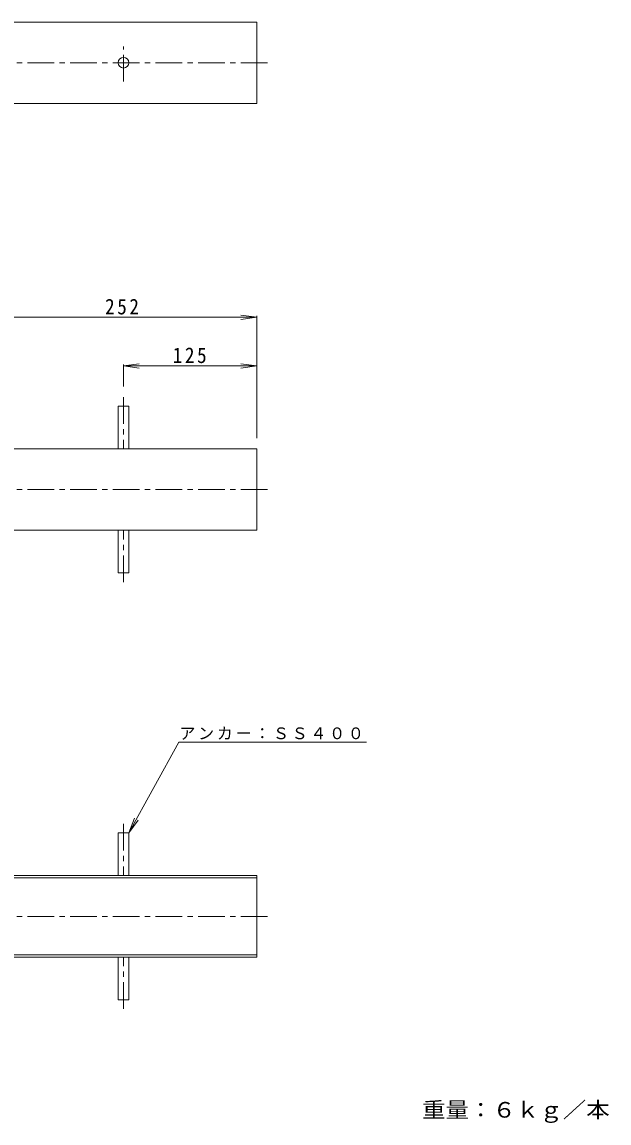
# Model space of a CAD drawing. Units: millimetres, scale not verified. Extents: x -760 to 866, y -676 to 530.
# Drawn here: x 315 to 866, y -539 to 493 of the extents above; entities that cross this region are included whole.
import ezdxf
from ezdxf.enums import TextEntityAlignment as Align

# ---------------------------------------------------------------- set-up
doc = ezdxf.new("R2010")
doc.units = ezdxf.units.MM
doc.header["$LTSCALE"] = 5
doc.linetypes.add('CHAIN1', pattern=[8, 5, -1, 1, -1])
for name, color, linetype, lineweight in [('0-0_通り芯', 3, 'Continuous', 9), ('0-4_その他', 7, 'Continuous', 9), ('0-5_寸法', 7, 'Continuous', 9), ('0-B', 6, 'CHAIN1', 9)]:
    doc.layers.add(name, color=color, linetype=linetype, lineweight=lineweight)
doc.layers.add('0-E', color=6, linetype='Continuous')
doc.styles.add('ＭＳ ゴシック', font='')
doc.styles.get('ＭＳ ゴシック').set_extended_font_data('MS Gothic')

msp = doc.modelspace()

# ---------------------------------------------------------------- linework, layer by layer
at = {"layer": '0-0_通り芯', "linetype": 'CHAIN1'}
for p, q in [((545.135, 454.696), (-434.865, 454.696)), ((545.135, 54.696), (-434.865, 54.696)), ((545.135, -345.304), (-434.865, -345.304))]:
    msp.add_line(p, q, dxfattribs=at)
at = {"layer": '0-0_通り芯'}
for p, q in [((164.635, -307.154), (535.135, -307.154)), ((164.635, -309.154), (535.135, -309.154)), ((535.135, -307.154), (535.135, -383.454)), ((298.435, -381.454), (535.135, -381.454)), ((535.135, -383.454), (298.435, -383.454))]:
    msp.add_line(p, q, dxfattribs=at)
for points in [[(283.135, 492.846), (535.135, 492.846), (535.135, 416.546), (283.135, 416.546)], [(283.135, 92.846), (535.135, 92.846), (535.135, 16.546), (283.135, 16.546)]]:
    msp.add_lwpolyline(points, dxfattribs=at)
at = {"layer": '0-4_その他'}
for p, q in [((535.135, 216.118), (520.264, 218.076)), ((535.135, 102.846), (535.135, 217.618)), ((285.135, 216.118), (535.135, 216.118)), ((535.135, 216.118), (520.264, 214.161)), ((410.135, 170.511), (425.007, 172.469)), ((410.135, 151.393), (410.135, 172.011)), ((410.135, 170.511), (535.135, 170.511)), ((410.135, 170.511), (425.007, 168.554)), ((535.135, 170.511), (520.264, 172.469)), ((535.135, 170.511), (520.264, 168.554)), ((535.135, 160.511), (535.135, 169.011))]:
    msp.add_line(p, q, dxfattribs=at)
at = {"layer": '0-5_寸法'}
for p, q in [((415.135, -267.154), (462.233, -182.134)), ((462.233, -182.134), (638.148, -182.134)), ((415.135, -267.154), (420.629, -253.196)), ((415.135, -267.154), (424.054, -255.094))]:
    msp.add_line(p, q, dxfattribs=at)
at = {"layer": '0-B'}
for p, q in [((410.135, 437.24), (410.135, 469.783)), ((410.135, 141.393), (410.135, 92.846)), ((410.135, -32.001), (410.135, 16.546)), ((410.135, -258.607), (410.135, -307.154)), ((410.135, -432.001), (410.135, -383.454))]:
    msp.add_line(p, q, dxfattribs=at)
at = {"layer": '0-B', "linetype": 'Continuous'}
for points in [[(405.135, 92.846), (405.135, 132.846), (415.135, 132.846), (415.135, 92.846)], [(405.135, 16.546), (405.135, -23.454), (415.135, -23.454), (415.135, 16.546)], [(405.135, -307.154), (405.135, -267.154), (415.135, -267.154), (415.135, -307.154)], [(405.135, -383.454), (405.135, -423.454), (415.135, -423.454), (415.135, -383.454)]]:
    msp.add_lwpolyline(points, dxfattribs=at)
msp.add_circle((410.135, 454.73), 5, dxfattribs=at)

# ---------------------------------------------------------------- texts
at = {"layer": '0-4_その他', "color": 2, "char_height": 14.66, "attachment_point": 7, "style": 'ＭＳ ゴシック'}
for s, insert in [('\\T1.27;\\W0.9;252', (392.885, 218.618)), ('\\T1.27;\\W0.9;125', (456.385, 173.011))]:
    msp.add_mtext(s, dxfattribs=dict(at, insert=insert))
at = {"layer": '0-5_寸法', "insert": (462.63, -179.835), "char_height": 11, "attachment_point": 7, "style": 'ＭＳ ゴシック'}
msp.add_mtext('\\T1.17;アンカー：ＳＳ４００', dxfattribs=at)
at = {"layer": '0-E', "color": 2, "style": 'ＭＳ ゴシック', "width": 1.1}
msp.add_text('重量：６ｋｇ／本', height=14.66, dxfattribs=at).set_placement((690.255, -538.371), align=Align.BOTTOM_LEFT)

doc.saveas('drawing.dxf')
